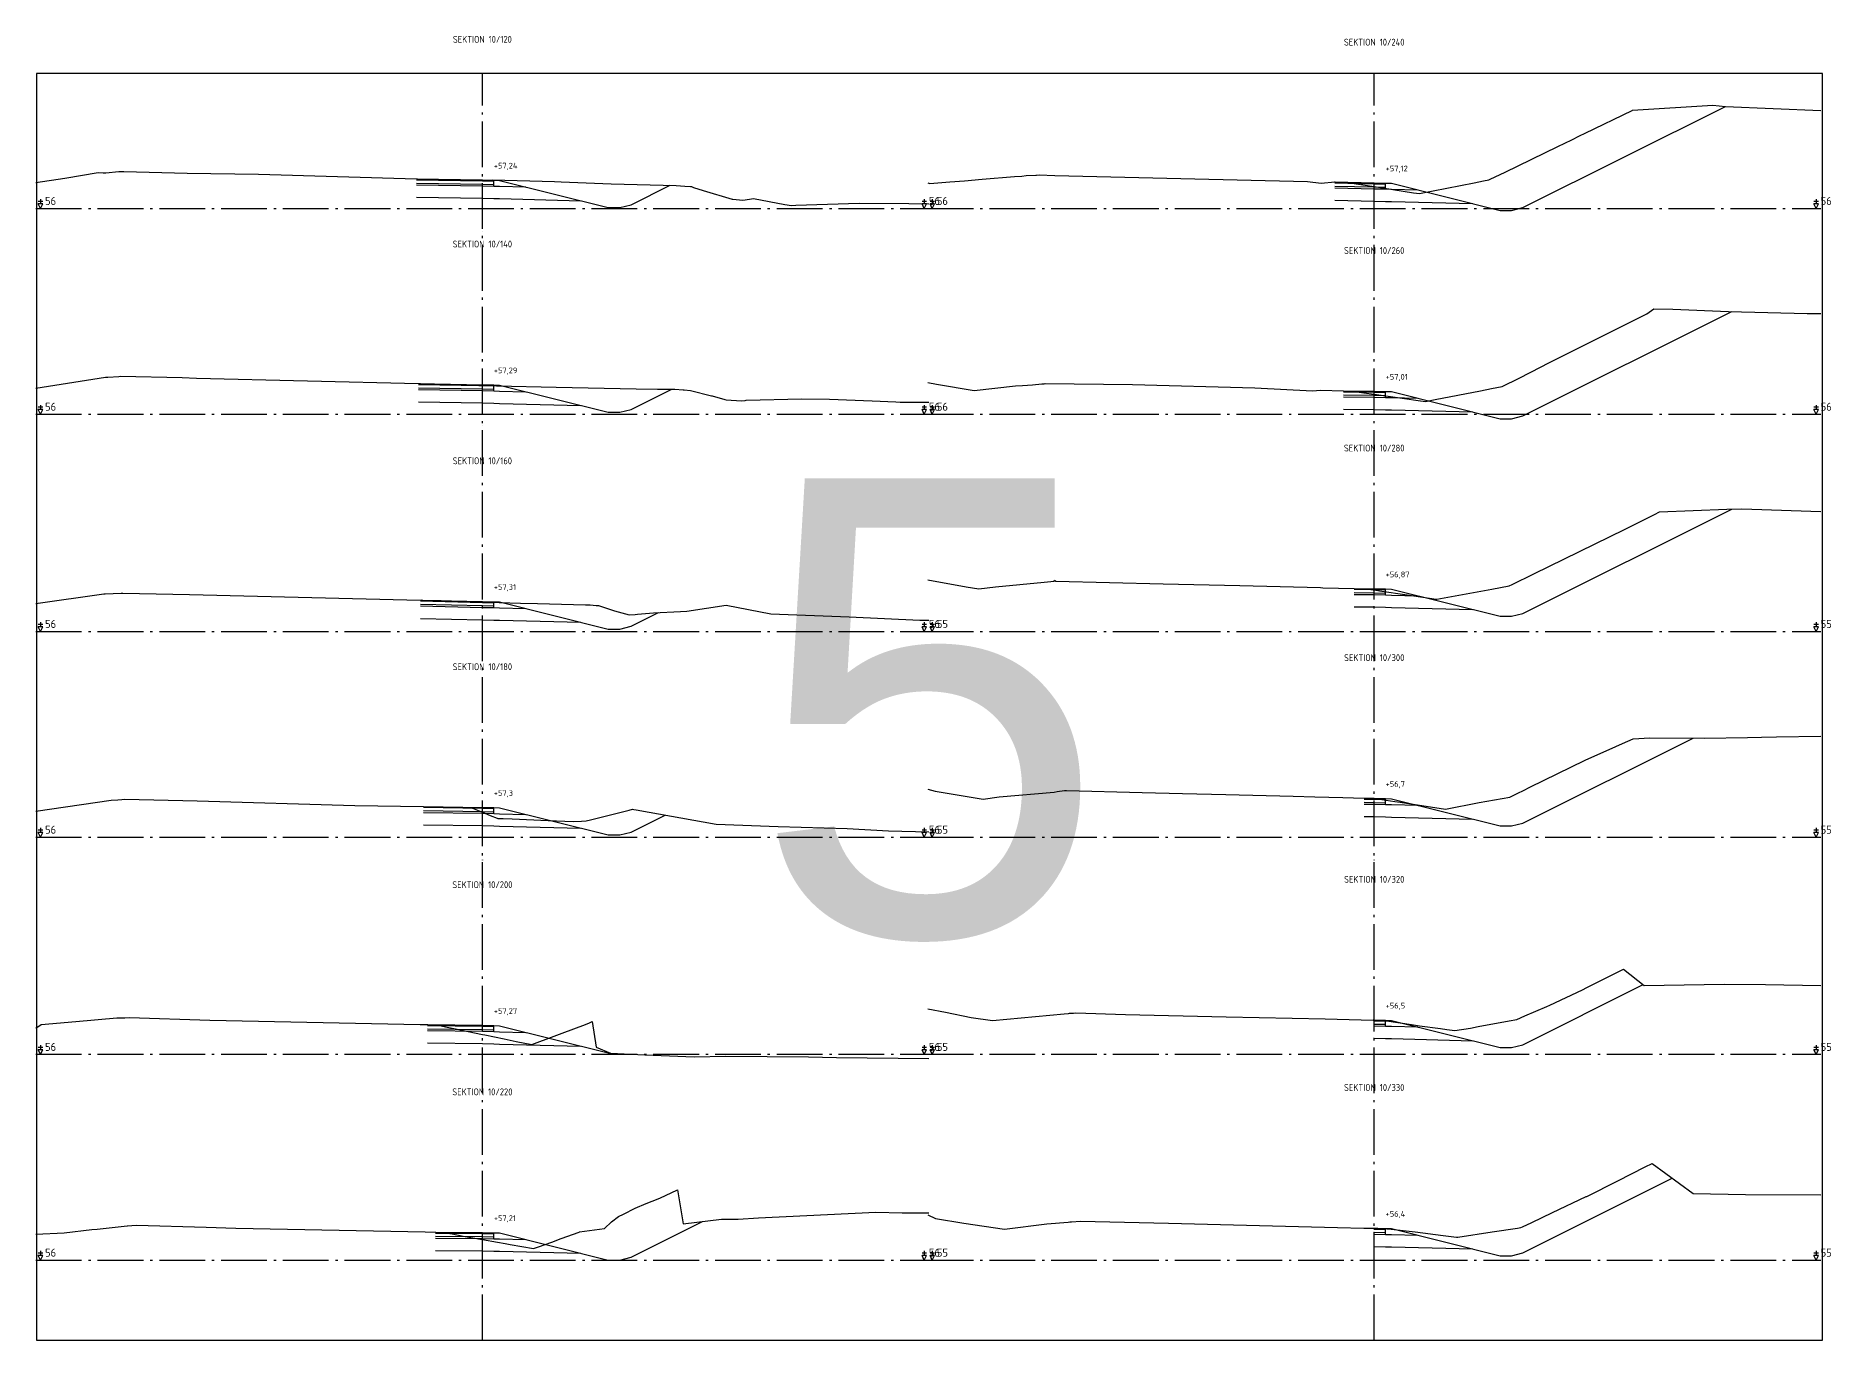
# Model space of a CAD drawing. Header units: metres. Extents: x 164066 to 165347, y 6228109 to 6230364.
# Drawn here: x 164409.6 to 164488.1, y 6229864.2 to 6229921.2 of the extents above; entities that cross this region are included whole.
import ezdxf
from ezdxf.enums import TextEntityAlignment as Align

# ---------------------------------------------------------------- set-up
doc = ezdxf.new("R2010")
doc.units = ezdxf.units.M
doc.header["$LTSCALE"] = 0.1
doc.linetypes.add('CENTRUMLINJE', pattern=[27, 20, -3, 1, -3])
doc.layers.get('DEFPOINTS').update_dxf_attribs({"color": 5})
for name, color, linetype in [('M-000', 7, 'Continuous'), ('M-372A', 3, 'Continuous'), ('M-374C', 6, 'Continuous'), ('M-374D', 4, 'Continuous'), ('M-374E', 4, 'Continuous'), ('M-374F', 4, 'Continuous'), ('M-374G', 4, 'Continuous'), ('M-374O', 4, 'Continuous'), ('M-374P', 4, 'Continuous'), ('M-374Q', 4, 'Continuous'), ('M-378A', 7, 'CENTRUMLINJE'), ('M-378AT', 4, 'Continuous'), ('M-378B', 4, 'CENTRUMLINJE'), ('M-378BT', 4, 'Continuous'), ('T19202X', 4, 'Continuous')]:
    doc.layers.add(name, color=color, linetype=linetype)
doc.styles.add('ARIAL', font='ARIAL.TTF')
doc.styles.add('ISO35', font='ISO3098', dxfattribs={"height": 3.5})
doc.styles.add('P_ISO_25', font='ISO', dxfattribs={"height": 2.5})
doc.styles.add('P_ISO_30', font='ISO', dxfattribs={"height": 3})

msp = doc.modelspace()

# ---------------------------------------------------------------- linework, layer by layer
at = {"layer": 'DEFPOINTS', "flags": 128}
msp.add_lwpolyline([(164409.584, 6229864.154), (164487.684, 6229864.154), (164487.684, 6229919.554), (164409.584, 6229919.554), (164409.584, 6229864.154)], dxfattribs=at)
at = {"layer": 'M-000'}
msp.add_lwpolyline([(164409.584, 6229864.154), (164487.684, 6229864.154), (164487.684, 6229919.554), (164409.584, 6229919.554), (164409.584, 6229864.154)], dxfattribs=at)
at = {"layer": 'M-372A', "linetype": 'Continuous'}
for points in [[(164448.559, 6229914.769), (164448.655, 6229914.738), (164448.83, 6229914.753), (164449.528, 6229914.812), (164450.172, 6229914.866), (164450.939, 6229914.931), (164452.359, 6229915.05), (164452.672, 6229915.065), (164452.865, 6229915.086), (164453.292, 6229915.111), (164453.317, 6229915.112), (164453.427, 6229915.12), (164454.116, 6229915.094), (164459.623, 6229914.961), (164465.164, 6229914.826), (164465.767, 6229914.763), (164466.355, 6229914.81), (164466.377, 6229914.809), (164467.046, 6229914.767), (164467.289, 6229914.732), (164468.084, 6229914.609), (164468.443, 6229914.553), (164469.807, 6229914.341), (164470.07, 6229914.3), (164472.454, 6229914.772), (164472.866, 6229914.854), (164473.091, 6229914.898), (164473.158, 6229914.926), (164473.806, 6229915.241), (164476.117, 6229916.361), (164476.722, 6229916.654), (164477.063, 6229916.82), (164477.316, 6229916.942), (164479.367, 6229917.936), (164479.38, 6229917.943), (164482.887, 6229918.172), (164483.446, 6229918.116), (164487.609, 6229917.941)], [(164409.559, 6229914.781), (164410.817, 6229914.97), (164412.282, 6229915.226), (164412.499, 6229915.209), (164412.613, 6229915.214), (164413.191, 6229915.273), (164413.408, 6229915.268), (164416.171, 6229915.201), (164419.289, 6229915.144), (164426.208, 6229914.941), (164426.247, 6229914.942), (164426.322, 6229914.931), (164427.347, 6229914.897), (164427.7, 6229914.887), (164427.88, 6229914.882), (164429.084, 6229914.892), (164429.532, 6229914.896), (164432.235, 6229914.829), (164432.53, 6229914.821), (164434.721, 6229914.725), (164437.553, 6229914.659), (164437.943, 6229914.627), (164438.184, 6229914.607), (164438.227, 6229914.605), (164438.311, 6229914.572), (164438.744, 6229914.44), (164440.003, 6229914.055), (164440.03, 6229914.053), (164440.468, 6229914.009), (164440.772, 6229914.059), (164440.935, 6229914.086), (164442.309, 6229913.823), (164442.603, 6229913.773), (164442.798, 6229913.794), (164445.566, 6229913.884), (164447.729, 6229913.864), (164448.609, 6229913.853)], [(164448.559, 6229906.04), (164448.947, 6229905.972), (164450.587, 6229905.692), (164452.393, 6229905.899), (164452.709, 6229905.901), (164453.141, 6229905.938), (164453.549, 6229905.977), (164453.644, 6229905.987), (164453.69, 6229905.989), (164457.518, 6229905.945), (164462.86, 6229905.8), (164465.379, 6229905.67), (164465.734, 6229905.696), (164466.734, 6229905.673), (164467.285, 6229905.633), (164467.331, 6229905.63), (164467.632, 6229905.584), (164468.084, 6229905.521), (164469.301, 6229905.352), (164470.103, 6229905.241), (164470.329, 6229905.21), (164470.745, 6229905.291), (164472.729, 6229905.678), (164473.217, 6229905.773), (164473.685, 6229905.857), (164474.422, 6229906.233), (164475.38, 6229906.72), (164475.691, 6229906.879), (164477.909, 6229907.99), (164479.397, 6229908.735), (164480.005, 6229909.04), (164480.311, 6229909.264), (164481.15, 6229909.25), (164483.571, 6229909.145), (164487.018, 6229909.051), (164487.609, 6229909.05)], [(164409.559, 6229905.788), (164412.606, 6229906.267), (164412.62, 6229906.268), (164412.698, 6229906.276), (164413.186, 6229906.305), (164413.265, 6229906.31), (164415.957, 6229906.254), (164416.584, 6229906.226), (164426.296, 6229905.992), (164426.352, 6229905.989), (164426.385, 6229905.988), (164427.576, 6229905.95), (164427.93, 6229905.938), (164428.927, 6229905.914), (164429.084, 6229905.91), (164429.699, 6229905.895), (164432.308, 6229905.829), (164435.809, 6229905.763), (164436.742, 6229905.754), (164437.494, 6229905.747), (164437.86, 6229905.718), (164437.901, 6229905.714), (164438.182, 6229905.687), (164439.105, 6229905.461), (164439.136, 6229905.453), (164439.689, 6229905.297), (164439.752, 6229905.279), (164440.411, 6229905.239), (164440.581, 6229905.258), (164440.625, 6229905.262), (164443.06, 6229905.329), (164444.26, 6229905.312), (164446.125, 6229905.233), (164447.16, 6229905.191), (164447.357, 6229905.184), (164448.609, 6229905.182)], [(164448.559, 6229897.409), (164450.24, 6229897.101), (164450.798, 6229897.014), (164451.525, 6229897.103), (164453.649, 6229897.304), (164454.085, 6229897.346), (164454.096, 6229897.391), (164454.159, 6229897.353), (164458.853, 6229897.238), (164462.206, 6229897.155), (164465.735, 6229897.068), (164465.837, 6229897.063), (164467.208, 6229897.032), (164467.771, 6229897.005), (164467.83, 6229897), (164468.045, 6229896.971), (164468.084, 6229896.965), (164468.316, 6229896.933), (164469.52, 6229896.753), (164470.795, 6229896.563), (164470.819, 6229896.567), (164473.228, 6229896.998), (164473.231, 6229896.998), (164473.993, 6229897.139), (164474.121, 6229897.202), (164475.068, 6229897.667), (164479.057, 6229899.625), (164479.087, 6229899.639), (164480.347, 6229900.271), (164480.561, 6229900.378), (164483.506, 6229900.492), (164484.163, 6229900.52), (164484.598, 6229900.502), (164487.609, 6229900.398)], [(164409.559, 6229896.371), (164412.531, 6229896.792), (164412.585, 6229896.795), (164413.286, 6229896.822), (164413.367, 6229896.827), (164416.272, 6229896.76), (164426.385, 6229896.523), (164426.428, 6229896.529), (164426.458, 6229896.521), (164427.284, 6229896.5), (164427.631, 6229896.489), (164429.084, 6229896.446), (164429.824, 6229896.423), (164430.747, 6229896.39), (164431.498, 6229896.369), (164433.596, 6229896.312), (164433.778, 6229896.318), (164433.798, 6229896.316), (164434.058, 6229896.291), (164434.161, 6229896.281), (164434.169, 6229896.281), (164434.859, 6229896.056), (164435.5, 6229895.872), (164435.765, 6229895.896), (164435.874, 6229895.906), (164436.567, 6229895.969), (164437.752, 6229896.026), (164438.024, 6229896.039), (164439.745, 6229896.304), (164441.691, 6229895.921), (164445.129, 6229895.796), (164448.215, 6229895.646), (164448.609, 6229895.638)], [(164448.559, 6229888.247), (164448.889, 6229888.168), (164449.94, 6229887.982), (164450.984, 6229887.814), (164451.689, 6229887.912), (164454.082, 6229888.123), (164454.226, 6229888.144), (164454.539, 6229888.189), (164454.628, 6229888.198), (164457.94, 6229888.111), (164459.707, 6229888.065), (164461.6, 6229888.016), (164464.545, 6229887.939), (164465.487, 6229887.914), (164466.707, 6229887.884), (164467.648, 6229887.861), (164468.084, 6229887.842), (164468.13, 6229887.84), (164468.209, 6229887.828), (164468.228, 6229887.835), (164468.988, 6229887.718), (164469.218, 6229887.683), (164471.199, 6229887.38), (164471.202, 6229887.38), (164472.677, 6229887.664), (164474.016, 6229887.902), (164474.362, 6229888.072), (164474.611, 6229888.195), (164474.896, 6229888.336), (164477.312, 6229889.526), (164478.645, 6229890.119), (164478.945, 6229890.253), (164479.407, 6229890.454), (164480.132, 6229890.495), (164482.531, 6229890.487), (164484.404, 6229890.505), (164485.02, 6229890.525), (164485.67, 6229890.54), (164487.609, 6229890.571)], [(164409.559, 6229887.286), (164412.849, 6229887.768), (164413.14, 6229887.789), (164413.324, 6229887.803), (164413.444, 6229887.808), (164416.613, 6229887.736), (164423.499, 6229887.534), (164426.515, 6229887.498), (164427.711, 6229887.446), (164427.713, 6229887.446), (164427.77, 6229887.444), (164428.635, 6229887.428), (164428.654, 6229887.42), (164429.084, 6229887.243), (164429.423, 6229887.104), (164429.731, 6229886.977), (164429.762, 6229886.967), (164429.999, 6229886.962), (164430.393, 6229886.954), (164431.965, 6229886.884), (164433.05, 6229886.835), (164433.414, 6229886.854), (164433.625, 6229886.865), (164433.818, 6229886.914), (164435.502, 6229887.339), (164435.645, 6229887.376), (164435.703, 6229887.367), (164435.81, 6229887.35), (164439.304, 6229886.72), (164442.017, 6229886.612), (164445.031, 6229886.525), (164446.843, 6229886.423), (164448.609, 6229886.386)], [(164448.559, 6229878.642), (164449.339, 6229878.501), (164450.462, 6229878.263), (164451.389, 6229878.132), (164454.526, 6229878.428), (164454.714, 6229878.443), (164454.764, 6229878.447), (164454.809, 6229878.45), (164454.933, 6229878.46), (164455.039, 6229878.475), (164457.209, 6229878.395), (164461.61, 6229878.3), (164465.937, 6229878.213), (164468.037, 6229878.153), (164468.05, 6229878.158), (164468.084, 6229878.155), (164468.531, 6229878.119), (164468.617, 6229878.115), (164469.717, 6229877.955), (164470.064, 6229877.904), (164470.981, 6229877.782), (164471.258, 6229877.745), (164471.607, 6229877.699), (164472.296, 6229877.802), (164472.627, 6229877.864), (164473.988, 6229878.118), (164474.325, 6229878.181), (164474.678, 6229878.334), (164475.63, 6229878.746), (164475.771, 6229878.807), (164477.187, 6229879.479), (164477.38, 6229879.571), (164477.405, 6229879.584), (164478.987, 6229880.379), (164479.885, 6229879.671), (164483.391, 6229879.72), (164485.197, 6229879.711), (164487.609, 6229879.657)], [(164409.559, 6229877.801), (164409.796, 6229877.964), (164411.302, 6229878.092), (164413.097, 6229878.244), (164413.178, 6229878.25), (164413.443, 6229878.254), (164413.659, 6229878.262), (164417.171, 6229878.15), (164426.369, 6229877.96), (164426.677, 6229877.953), (164426.702, 6229877.952), (164427.207, 6229877.921), (164427.478, 6229877.859), (164427.913, 6229877.769), (164429.084, 6229877.526), (164429.197, 6229877.503), (164430.032, 6229877.33), (164430.557, 6229877.221), (164431.242, 6229877.079), (164433.323, 6229877.858), (164433.516, 6229877.93), (164433.768, 6229878.034), (164433.887, 6229878.089), (164434.062, 6229876.965), (164434.68, 6229876.71), (164436.194, 6229876.628), (164438.348, 6229876.546), (164439.735, 6229876.571), (164443.341, 6229876.543), (164444.577, 6229876.514), (164448.609, 6229876.476)], [(164448.559, 6229869.634), (164448.904, 6229869.476), (164450.137, 6229869.265), (164451.911, 6229869.001), (164453.775, 6229869.247), (164454.706, 6229869.317), (164454.771, 6229869.324), (164454.842, 6229869.331), (164455.234, 6229869.361), (164459.092, 6229869.264), (164466.473, 6229869.075), (164467.63, 6229869.048), (164468.084, 6229869.045), (164468.244, 6229869.044), (164468.445, 6229869.035), (164468.833, 6229869.003), (164469.871, 6229868.897), (164471.094, 6229868.734), (164471.69, 6229868.655), (164471.738, 6229868.662), (164473.237, 6229868.886), (164474.348, 6229869.052), (164474.43, 6229869.065), (164474.5, 6229869.077), (164474.566, 6229869.11), (164474.972, 6229869.299), (164475.878, 6229869.729), (164477.35, 6229870.429), (164477.376, 6229870.442), (164478.734, 6229871.124), (164479.939, 6229871.73), (164480.236, 6229871.88), (164482.03, 6229870.573), (164484.325, 6229870.519), (164487.609, 6229870.504)], [(164409.559, 6229868.793), (164410.8, 6229868.853), (164412, 6229868.985), (164412.24, 6229869.012), (164413.551, 6229869.157), (164413.569, 6229869.157), (164413.758, 6229869.174), (164413.958, 6229869.182), (164417.007, 6229869.094), (164418.303, 6229869.057), (164426.582, 6229868.889), (164427.033, 6229868.878), (164427.049, 6229868.877), (164427.523, 6229868.846), (164427.656, 6229868.82), (164427.757, 6229868.801), (164428.242, 6229868.706), (164429.084, 6229868.555), (164429.738, 6229868.438), (164430.079, 6229868.377), (164430.302, 6229868.337), (164431.324, 6229868.155), (164431.533, 6229868.231), (164432.124, 6229868.445), (164432.533, 6229868.593), (164433.31, 6229868.875), (164433.337, 6229868.885), (164434.426, 6229869.037), (164434.726, 6229869.324), (164435.039, 6229869.564), (164435.258, 6229869.668), (164435.763, 6229869.922), (164436.241, 6229870.13), (164436.503, 6229870.233), (164436.839, 6229870.365), (164437.622, 6229870.731), (164437.861, 6229869.238), (164439.546, 6229869.439), (164440.275, 6229869.45), (164441.154, 6229869.499), (164446.289, 6229869.75), (164447.437, 6229869.726), (164448.609, 6229869.722)]]:
    msp.add_lwpolyline(points, dxfattribs=at)
at = {"layer": 'M-374C', "linetype": 'Continuous'}
for points in [[(164466.351, 6229914.81), (164466.352, 6229914.81), (164466.353, 6229914.81), (164466.354, 6229914.81), (164466.355, 6229914.81), (164468.084, 6229914.774), (164468.584, 6229914.762), (164468.834, 6229914.756), (164473.59, 6229913.567), (164474.09, 6229913.567), (164474.59, 6229913.692), (164483.44, 6229918.117)], [(164426.204, 6229914.941), (164426.205, 6229914.941), (164426.206, 6229914.941), (164426.207, 6229914.941), (164426.208, 6229914.941), (164429.084, 6229914.897), (164429.584, 6229914.885), (164429.834, 6229914.879), (164434.59, 6229913.69), (164435.09, 6229913.69), (164435.59, 6229913.815), (164437.291, 6229914.665)], [(164466.73, 6229905.673), (164466.731, 6229905.673), (164466.732, 6229905.673), (164466.733, 6229905.673), (164466.734, 6229905.673), (164468.084, 6229905.661), (164468.584, 6229905.648), (164468.834, 6229905.642), (164473.59, 6229904.453), (164474.09, 6229904.453), (164474.59, 6229904.578), (164483.717, 6229909.141)], [(164426.293, 6229905.992), (164426.294, 6229905.992), (164426.295, 6229905.992), (164426.296, 6229905.992), (164426.297, 6229905.992), (164429.084, 6229905.943), (164429.584, 6229905.931), (164429.834, 6229905.925), (164434.59, 6229904.736), (164435.09, 6229904.736), (164435.59, 6229904.861), (164437.365, 6229905.749)], [(164467.204, 6229897.032), (164467.205, 6229897.032), (164467.206, 6229897.032), (164467.207, 6229897.032), (164467.208, 6229897.032), (164468.084, 6229897.02), (164468.584, 6229897.008), (164468.834, 6229897.001), (164473.59, 6229895.812), (164474.09, 6229895.812), (164474.59, 6229895.937), (164483.717, 6229900.501)], [(164426.381, 6229896.523), (164426.382, 6229896.523), (164426.383, 6229896.523), (164426.384, 6229896.523), (164426.385, 6229896.523), (164429.084, 6229896.463), (164429.584, 6229896.45), (164429.834, 6229896.444), (164434.59, 6229895.255), (164435.09, 6229895.255), (164435.59, 6229895.38), (164436.789, 6229895.98)], [(164467.644, 6229887.861), (164467.645, 6229887.861), (164467.646, 6229887.861), (164467.647, 6229887.861), (164467.648, 6229887.861), (164468.084, 6229887.853), (164468.584, 6229887.84), (164468.834, 6229887.834), (164473.59, 6229886.645), (164474.09, 6229886.645), (164474.59, 6229886.77), (164482.027, 6229890.489)], [(164426.511, 6229887.498), (164426.512, 6229887.498), (164426.513, 6229887.498), (164426.514, 6229887.498), (164426.515, 6229887.498), (164429.084, 6229887.456), (164429.584, 6229887.443), (164429.834, 6229887.437), (164434.59, 6229886.248), (164435.09, 6229886.248), (164435.59, 6229886.373), (164437.084, 6229887.121)], [(164468.046, 6229878.158), (164468.047, 6229878.158), (164468.048, 6229878.158), (164468.049, 6229878.158), (164468.05, 6229878.158), (164468.084, 6229878.159), (164468.584, 6229878.147), (164468.834, 6229878.14), (164473.59, 6229876.951), (164474.09, 6229876.951), (164474.59, 6229877.076), (164479.844, 6229879.704)], [(164426.673, 6229877.953), (164426.674, 6229877.953), (164426.675, 6229877.953), (164426.676, 6229877.953), (164426.677, 6229877.953), (164429.084, 6229877.922), (164429.584, 6229877.91), (164429.834, 6229877.903), (164434.59, 6229876.714), (164434.67, 6229876.714)], [(164468.062, 6229869.045), (164468.063, 6229869.044), (164468.064, 6229869.045), (164468.065, 6229869.045), (164468.066, 6229869.045), (164468.084, 6229869.052), (164468.584, 6229869.04), (164468.834, 6229869.033), (164473.59, 6229867.845), (164474.09, 6229867.845), (164474.59, 6229867.97), (164481.121, 6229871.235)], [(164427.029, 6229868.878), (164427.03, 6229868.878), (164427.031, 6229868.878), (164427.032, 6229868.878), (164427.033, 6229868.878), (164429.084, 6229868.862), (164429.584, 6229868.849), (164429.834, 6229868.843), (164434.59, 6229867.654), (164435.09, 6229867.654), (164435.59, 6229867.779), (164438.711, 6229869.34)]]:
    msp.add_lwpolyline(points, dxfattribs=at)
at = {"layer": 'M-374D', "linetype": 'Continuous'}
for points in [[(164426.208, 6229914.141), (164429.084, 6229914.097), (164429.084, 6229914.097), (164429.584, 6229914.085), (164429.834, 6229914.079), (164433.39, 6229913.99)], [(164466.355, 6229914.01), (164468.084, 6229913.974), (164468.084, 6229913.974), (164468.584, 6229913.962), (164468.834, 6229913.956), (164472.39, 6229913.867)], [(164426.297, 6229905.192), (164429.084, 6229905.143), (164429.084, 6229905.143), (164429.584, 6229905.131), (164429.834, 6229905.125), (164433.39, 6229905.036)], [(164466.734, 6229904.873), (164468.084, 6229904.86), (164468.084, 6229904.861), (164468.584, 6229904.848), (164468.834, 6229904.842), (164472.39, 6229904.753)], [(164426.385, 6229895.723), (164429.084, 6229895.663), (164429.084, 6229895.663), (164429.584, 6229895.65), (164429.834, 6229895.644), (164433.39, 6229895.555)], [(164467.208, 6229896.232), (164468.084, 6229896.22), (164468.084, 6229896.22), (164468.584, 6229896.208), (164468.834, 6229896.201), (164472.39, 6229896.112)], [(164467.648, 6229887.061), (164468.084, 6229887.053), (164468.084, 6229887.053), (164468.584, 6229887.04), (164468.834, 6229887.034), (164472.39, 6229886.945)], [(164426.515, 6229886.698), (164429.084, 6229886.656), (164429.084, 6229886.656), (164429.584, 6229886.643), (164429.834, 6229886.637), (164433.39, 6229886.548)], [(164426.677, 6229877.153), (164429.084, 6229877.122), (164429.084, 6229877.122), (164429.584, 6229877.11), (164429.834, 6229877.103), (164433.39, 6229877.014)], [(164468.05, 6229877.358), (164468.084, 6229877.359), (164468.084, 6229877.359), (164468.584, 6229877.347), (164468.834, 6229877.34), (164472.39, 6229877.251)], [(164468.066, 6229868.245), (164468.084, 6229868.252), (164468.084, 6229868.252), (164468.584, 6229868.24), (164468.834, 6229868.233), (164472.39, 6229868.145)], [(164427.033, 6229868.078), (164429.084, 6229868.061), (164429.084, 6229868.062), (164429.584, 6229868.049), (164429.834, 6229868.043), (164433.39, 6229867.954)]]:
    msp.add_lwpolyline(points, dxfattribs=at)
at = {"layer": 'M-374E', "linetype": 'Continuous'}
for points in [[(164426.208, 6229914.681), (164429.084, 6229914.637), (164429.084, 6229914.637), (164429.584, 6229914.625), (164429.834, 6229914.619), (164430.99, 6229914.59)], [(164466.355, 6229914.55), (164468.084, 6229914.514), (164468.084, 6229914.514), (164468.584, 6229914.502), (164468.834, 6229914.496), (164469.99, 6229914.467)], [(164426.297, 6229905.732), (164429.084, 6229905.683), (164429.084, 6229905.683), (164429.584, 6229905.671), (164429.834, 6229905.665), (164430.99, 6229905.636)], [(164466.734, 6229905.413), (164468.084, 6229905.4), (164468.084, 6229905.401), (164468.584, 6229905.388), (164468.834, 6229905.382), (164469.99, 6229905.353)], [(164467.208, 6229896.772), (164468.084, 6229896.76), (164468.084, 6229896.76), (164468.584, 6229896.748), (164468.834, 6229896.741), (164469.99, 6229896.712)], [(164426.385, 6229896.263), (164429.084, 6229896.203), (164429.084, 6229896.203), (164429.584, 6229896.19), (164429.834, 6229896.184), (164430.99, 6229896.155)], [(164426.515, 6229887.238), (164429.084, 6229887.196), (164429.084, 6229887.196), (164429.584, 6229887.183), (164429.834, 6229887.177), (164430.99, 6229887.148)], [(164467.648, 6229887.601), (164468.084, 6229887.593), (164468.084, 6229887.593), (164468.584, 6229887.58), (164468.834, 6229887.574), (164469.99, 6229887.545)], [(164426.677, 6229877.693), (164429.084, 6229877.662), (164429.084, 6229877.662), (164429.584, 6229877.65), (164429.834, 6229877.643), (164430.99, 6229877.614)], [(164468.05, 6229877.898), (164468.084, 6229877.899), (164468.084, 6229877.899), (164468.584, 6229877.887), (164468.834, 6229877.88), (164469.99, 6229877.851)], [(164427.033, 6229868.618), (164429.084, 6229868.601), (164429.084, 6229868.602), (164429.584, 6229868.589), (164429.834, 6229868.583), (164430.99, 6229868.554)], [(164468.066, 6229868.785), (164468.084, 6229868.792), (164468.084, 6229868.792), (164468.584, 6229868.78), (164468.834, 6229868.773), (164469.99, 6229868.745)]]:
    msp.add_lwpolyline(points, dxfattribs=at)
at = {"layer": 'M-374F', "linetype": 'Continuous'}
for points in [[(164426.208, 6229914.681), (164429.084, 6229914.637), (164429.584, 6229914.625), (164429.584, 6229914.885), (164429.834, 6229914.879), (164429.834, 6229914.879)], [(164466.355, 6229914.55), (164468.084, 6229914.514), (164468.584, 6229914.502), (164468.584, 6229914.762), (164468.834, 6229914.756), (164468.834, 6229914.756)], [(164426.297, 6229905.732), (164429.084, 6229905.683), (164429.584, 6229905.671), (164429.584, 6229905.931), (164429.834, 6229905.925), (164429.834, 6229905.925)], [(164466.734, 6229905.413), (164468.084, 6229905.401), (164468.584, 6229905.388), (164468.584, 6229905.648), (164468.834, 6229905.642), (164468.834, 6229905.642)], [(164426.385, 6229896.263), (164429.084, 6229896.203), (164429.584, 6229896.19), (164429.584, 6229896.45), (164429.834, 6229896.444), (164429.834, 6229896.444)], [(164467.208, 6229896.772), (164468.084, 6229896.76), (164468.584, 6229896.748), (164468.584, 6229897.008), (164468.834, 6229897.001), (164468.834, 6229897.001)], [(164467.648, 6229887.601), (164468.084, 6229887.593), (164468.584, 6229887.58), (164468.584, 6229887.84), (164468.834, 6229887.834), (164468.834, 6229887.834)], [(164426.515, 6229887.238), (164429.084, 6229887.196), (164429.584, 6229887.183), (164429.584, 6229887.443), (164429.834, 6229887.437), (164429.834, 6229887.437)], [(164426.677, 6229877.693), (164429.084, 6229877.662), (164429.584, 6229877.65), (164429.584, 6229877.91), (164429.834, 6229877.903), (164429.834, 6229877.903)], [(164468.05, 6229877.898), (164468.084, 6229877.899), (164468.584, 6229877.887), (164468.584, 6229878.147), (164468.834, 6229878.14), (164468.834, 6229878.14)], [(164468.066, 6229868.785), (164468.084, 6229868.792), (164468.584, 6229868.78), (164468.584, 6229869.04), (164468.834, 6229869.033), (164468.834, 6229869.033)], [(164427.033, 6229868.618), (164429.084, 6229868.602), (164429.584, 6229868.589), (164429.584, 6229868.849), (164429.834, 6229868.843), (164429.834, 6229868.843)]]:
    msp.add_lwpolyline(points, dxfattribs=at)
at = {"layer": 'M-374G', "linetype": 'Continuous'}
for points in [[(164426.208, 6229914.761), (164429.084, 6229914.717), (164429.584, 6229914.705), (164429.584, 6229914.885), (164429.834, 6229914.879), (164429.834, 6229914.879)], [(164466.355, 6229914.63), (164468.084, 6229914.594), (164468.584, 6229914.582), (164468.584, 6229914.762), (164468.834, 6229914.756), (164468.834, 6229914.756)], [(164426.297, 6229905.812), (164429.084, 6229905.763), (164429.584, 6229905.751), (164429.584, 6229905.931), (164429.834, 6229905.925), (164429.834, 6229905.925)], [(164466.734, 6229905.493), (164468.084, 6229905.481), (164468.584, 6229905.468), (164468.584, 6229905.648), (164468.834, 6229905.642), (164468.834, 6229905.642)], [(164426.385, 6229896.343), (164429.084, 6229896.283), (164429.584, 6229896.27), (164429.584, 6229896.45), (164429.834, 6229896.444), (164429.834, 6229896.444)], [(164467.208, 6229896.852), (164468.084, 6229896.84), (164468.584, 6229896.828), (164468.584, 6229897.008), (164468.834, 6229897.001), (164468.834, 6229897.001)], [(164467.648, 6229887.681), (164468.084, 6229887.673), (164468.584, 6229887.66), (164468.584, 6229887.84), (164468.834, 6229887.834), (164468.834, 6229887.834)], [(164426.515, 6229887.318), (164429.084, 6229887.276), (164429.584, 6229887.263), (164429.584, 6229887.443), (164429.834, 6229887.437), (164429.834, 6229887.437)], [(164426.677, 6229877.773), (164429.084, 6229877.742), (164429.584, 6229877.73), (164429.584, 6229877.91), (164429.834, 6229877.903), (164429.834, 6229877.903)], [(164468.05, 6229877.978), (164468.084, 6229877.979), (164468.584, 6229877.967), (164468.584, 6229878.147), (164468.834, 6229878.14), (164468.834, 6229878.14)], [(164468.066, 6229868.865), (164468.084, 6229868.872), (164468.584, 6229868.86), (164468.584, 6229869.04), (164468.834, 6229869.033), (164468.834, 6229869.033)], [(164427.033, 6229868.698), (164429.084, 6229868.682), (164429.584, 6229868.669), (164429.584, 6229868.849), (164429.834, 6229868.843), (164429.834, 6229868.843)]]:
    msp.add_lwpolyline(points, dxfattribs=at)
at = {"layer": 'M-374O', "linetype": 'Continuous'}
for points in [[(164426.208, 6229914.901), (164429.084, 6229914.857), (164429.584, 6229914.845), (164429.584, 6229914.885), (164429.834, 6229914.879), (164429.834, 6229914.879)], [(164466.355, 6229914.77), (164468.084, 6229914.734), (164468.584, 6229914.722), (164468.584, 6229914.762), (164468.834, 6229914.756), (164468.834, 6229914.756)], [(164426.297, 6229905.952), (164429.084, 6229905.903), (164429.584, 6229905.891), (164429.584, 6229905.931), (164429.834, 6229905.925), (164429.834, 6229905.925)], [(164466.734, 6229905.633), (164468.084, 6229905.621), (164468.584, 6229905.608), (164468.584, 6229905.648), (164468.834, 6229905.642), (164468.834, 6229905.642)], [(164426.385, 6229896.483), (164429.084, 6229896.423), (164429.584, 6229896.41), (164429.584, 6229896.45), (164429.834, 6229896.444), (164429.834, 6229896.444)], [(164467.208, 6229896.992), (164468.084, 6229896.98), (164468.584, 6229896.968), (164468.584, 6229897.008), (164468.834, 6229897.001), (164468.834, 6229897.001)], [(164467.648, 6229887.821), (164468.084, 6229887.813), (164468.584, 6229887.8), (164468.584, 6229887.84), (164468.834, 6229887.834), (164468.834, 6229887.834)], [(164426.515, 6229887.458), (164429.084, 6229887.416), (164429.584, 6229887.403), (164429.584, 6229887.443), (164429.834, 6229887.437), (164429.834, 6229887.437)], [(164426.677, 6229877.913), (164429.084, 6229877.882), (164429.584, 6229877.87), (164429.584, 6229877.91), (164429.834, 6229877.903), (164429.834, 6229877.903)], [(164468.05, 6229878.118), (164468.084, 6229878.119), (164468.584, 6229878.107), (164468.584, 6229878.147), (164468.834, 6229878.14), (164468.834, 6229878.14)], [(164468.066, 6229869.005), (164468.084, 6229869.012), (164468.584, 6229869), (164468.584, 6229869.04), (164468.834, 6229869.033), (164468.834, 6229869.033)], [(164427.033, 6229868.838), (164429.084, 6229868.822), (164429.584, 6229868.809), (164429.584, 6229868.849), (164429.834, 6229868.843), (164429.834, 6229868.843)]]:
    msp.add_lwpolyline(points, dxfattribs=at)
at = {"layer": 'M-374P', "linetype": 'Continuous'}
for points in [[(164426.208, 6229914.761), (164429.084, 6229914.717), (164429.584, 6229914.705), (164429.584, 6229914.885), (164429.834, 6229914.879), (164429.834, 6229914.879)], [(164466.355, 6229914.63), (164468.084, 6229914.594), (164468.584, 6229914.582), (164468.584, 6229914.762), (164468.834, 6229914.756), (164468.834, 6229914.756)], [(164426.297, 6229905.812), (164429.084, 6229905.763), (164429.584, 6229905.751), (164429.584, 6229905.931), (164429.834, 6229905.925), (164429.834, 6229905.925)], [(164466.734, 6229905.493), (164468.084, 6229905.481), (164468.584, 6229905.468), (164468.584, 6229905.648), (164468.834, 6229905.642), (164468.834, 6229905.642)], [(164426.385, 6229896.343), (164429.084, 6229896.283), (164429.584, 6229896.27), (164429.584, 6229896.45), (164429.834, 6229896.444), (164429.834, 6229896.444)], [(164467.208, 6229896.852), (164468.084, 6229896.84), (164468.584, 6229896.828), (164468.584, 6229897.008), (164468.834, 6229897.001), (164468.834, 6229897.001)], [(164467.648, 6229887.681), (164468.084, 6229887.673), (164468.584, 6229887.66), (164468.584, 6229887.84), (164468.834, 6229887.834), (164468.834, 6229887.834)], [(164426.515, 6229887.318), (164429.084, 6229887.276), (164429.584, 6229887.263), (164429.584, 6229887.443), (164429.834, 6229887.437), (164429.834, 6229887.437)], [(164426.677, 6229877.773), (164429.084, 6229877.742), (164429.584, 6229877.73), (164429.584, 6229877.91), (164429.834, 6229877.903), (164429.834, 6229877.903)], [(164468.05, 6229877.978), (164468.084, 6229877.979), (164468.584, 6229877.967), (164468.584, 6229878.147), (164468.834, 6229878.14), (164468.834, 6229878.14)], [(164468.066, 6229868.865), (164468.084, 6229868.872), (164468.584, 6229868.86), (164468.584, 6229869.04), (164468.834, 6229869.033), (164468.834, 6229869.033)], [(164427.033, 6229868.698), (164429.084, 6229868.682), (164429.584, 6229868.669), (164429.584, 6229868.849), (164429.834, 6229868.843), (164429.834, 6229868.843)]]:
    msp.add_lwpolyline(points, dxfattribs=at)
at = {"layer": 'M-374Q', "linetype": 'Continuous'}
for points in [[(164426.208, 6229914.141), (164429.084, 6229914.097), (164429.084, 6229914.097), (164429.584, 6229914.085), (164429.834, 6229914.079), (164433.39, 6229913.99)], [(164466.355, 6229914.01), (164468.084, 6229913.974), (164468.084, 6229913.974), (164468.584, 6229913.962), (164468.834, 6229913.956), (164472.39, 6229913.867)], [(164426.297, 6229905.192), (164429.084, 6229905.143), (164429.084, 6229905.143), (164429.584, 6229905.131), (164429.834, 6229905.125), (164433.39, 6229905.036)], [(164466.734, 6229904.873), (164468.084, 6229904.86), (164468.084, 6229904.861), (164468.584, 6229904.848), (164468.834, 6229904.842), (164472.39, 6229904.753)], [(164426.385, 6229895.723), (164429.084, 6229895.663), (164429.084, 6229895.663), (164429.584, 6229895.65), (164429.834, 6229895.644), (164433.39, 6229895.555)], [(164467.208, 6229896.232), (164468.084, 6229896.22), (164468.084, 6229896.22), (164468.584, 6229896.208), (164468.834, 6229896.201), (164472.39, 6229896.112)], [(164467.648, 6229887.061), (164468.084, 6229887.053), (164468.084, 6229887.053), (164468.584, 6229887.04), (164468.834, 6229887.034), (164472.39, 6229886.945)], [(164426.515, 6229886.698), (164429.084, 6229886.656), (164429.084, 6229886.656), (164429.584, 6229886.643), (164429.834, 6229886.637), (164433.39, 6229886.548)], [(164426.677, 6229877.153), (164429.084, 6229877.122), (164429.084, 6229877.122), (164429.584, 6229877.11), (164429.834, 6229877.103), (164433.39, 6229877.014)], [(164468.05, 6229877.358), (164468.084, 6229877.359), (164468.084, 6229877.359), (164468.584, 6229877.347), (164468.834, 6229877.34), (164472.39, 6229877.251)], [(164468.066, 6229868.245), (164468.084, 6229868.252), (164468.084, 6229868.252), (164468.584, 6229868.24), (164468.834, 6229868.233), (164472.39, 6229868.145)], [(164427.033, 6229868.078), (164429.084, 6229868.061), (164429.084, 6229868.062), (164429.584, 6229868.049), (164429.834, 6229868.043), (164433.39, 6229867.954)]]:
    msp.add_lwpolyline(points, dxfattribs=at)
at = {"layer": 'M-378A'}
for p, q in [((164409.559, 6229913.654), (164448.609, 6229913.654)), ((164448.559, 6229913.654), (164487.609, 6229913.654)), ((164409.559, 6229904.654), (164448.609, 6229904.654)), ((164448.559, 6229904.654), (164487.609, 6229904.654)), ((164409.559, 6229895.154), (164448.609, 6229895.154)), ((164448.559, 6229895.154), (164487.609, 6229895.154)), ((164409.559, 6229886.154), (164448.609, 6229886.154)), ((164448.559, 6229886.154), (164487.609, 6229886.154)), ((164409.559, 6229876.654), (164448.609, 6229876.654)), ((164448.559, 6229876.654), (164487.609, 6229876.654)), ((164409.559, 6229867.654), (164448.609, 6229867.654)), ((164448.559, 6229867.654), (164487.609, 6229867.654))]:
    msp.add_line(p, q, dxfattribs=at)
at = {"layer": 'M-378AT'}
for p, q in [((164409.859, 6229913.954), (164409.659, 6229913.954)), ((164409.759, 6229913.654), (164409.659, 6229913.854)), ((164409.859, 6229913.854), (164409.659, 6229913.854)), ((164409.759, 6229914.054), (164409.759, 6229913.854)), ((164409.759, 6229913.654), (164409.859, 6229913.854)), ((164448.509, 6229913.954), (164448.309, 6229913.954)), ((164448.409, 6229913.654), (164448.309, 6229913.854)), ((164448.509, 6229913.854), (164448.309, 6229913.854)), ((164448.409, 6229914.054), (164448.409, 6229913.854)), ((164448.409, 6229913.654), (164448.509, 6229913.854)), ((164448.859, 6229913.954), (164448.659, 6229913.954)), ((164448.759, 6229913.654), (164448.659, 6229913.854)), ((164448.859, 6229913.854), (164448.659, 6229913.854)), ((164448.759, 6229914.054), (164448.759, 6229913.854)), ((164448.759, 6229913.654), (164448.859, 6229913.854)), ((164487.509, 6229913.954), (164487.309, 6229913.954)), ((164487.409, 6229913.654), (164487.309, 6229913.854)), ((164487.509, 6229913.854), (164487.309, 6229913.854)), ((164487.409, 6229914.054), (164487.409, 6229913.854)), ((164487.409, 6229913.654), (164487.509, 6229913.854)), ((164409.759, 6229905.054), (164409.759, 6229904.854)), ((164448.409, 6229905.054), (164448.409, 6229904.854)), ((164448.759, 6229905.054), (164448.759, 6229904.854)), ((164487.409, 6229905.054), (164487.409, 6229904.854)), ((164409.859, 6229904.954), (164409.659, 6229904.954)), ((164409.759, 6229904.654), (164409.659, 6229904.854)), ((164409.859, 6229904.854), (164409.659, 6229904.854)), ((164409.759, 6229904.654), (164409.859, 6229904.854)), ((164448.509, 6229904.954), (164448.309, 6229904.954)), ((164448.409, 6229904.654), (164448.309, 6229904.854)), ((164448.509, 6229904.854), (164448.309, 6229904.854)), ((164448.409, 6229904.654), (164448.509, 6229904.854)), ((164448.859, 6229904.954), (164448.659, 6229904.954)), ((164448.759, 6229904.654), (164448.659, 6229904.854)), ((164448.859, 6229904.854), (164448.659, 6229904.854)), ((164448.759, 6229904.654), (164448.859, 6229904.854)), ((164487.509, 6229904.954), (164487.309, 6229904.954)), ((164487.409, 6229904.654), (164487.309, 6229904.854)), ((164487.509, 6229904.854), (164487.309, 6229904.854)), ((164487.409, 6229904.654), (164487.509, 6229904.854)), ((164409.859, 6229895.454), (164409.659, 6229895.454)), ((164409.759, 6229895.154), (164409.659, 6229895.354)), ((164409.859, 6229895.354), (164409.659, 6229895.354)), ((164409.759, 6229895.554), (164409.759, 6229895.354)), ((164409.759, 6229895.154), (164409.859, 6229895.354)), ((164448.509, 6229895.454), (164448.309, 6229895.454)), ((164448.409, 6229895.154), (164448.309, 6229895.354)), ((164448.509, 6229895.354), (164448.309, 6229895.354)), ((164448.409, 6229895.554), (164448.409, 6229895.354)), ((164448.409, 6229895.154), (164448.509, 6229895.354)), ((164448.859, 6229895.454), (164448.659, 6229895.454)), ((164448.759, 6229895.154), (164448.659, 6229895.354)), ((164448.859, 6229895.354), (164448.659, 6229895.354)), ((164448.759, 6229895.554), (164448.759, 6229895.354)), ((164448.759, 6229895.154), (164448.859, 6229895.354)), ((164487.509, 6229895.454), (164487.309, 6229895.454)), ((164487.409, 6229895.154), (164487.309, 6229895.354)), ((164487.509, 6229895.354), (164487.309, 6229895.354)), ((164487.409, 6229895.554), (164487.409, 6229895.354)), ((164487.409, 6229895.154), (164487.509, 6229895.354)), ((164409.859, 6229886.454), (164409.659, 6229886.454)), ((164409.759, 6229886.154), (164409.659, 6229886.354)), ((164409.859, 6229886.354), (164409.659, 6229886.354)), ((164409.759, 6229886.554), (164409.759, 6229886.354)), ((164409.759, 6229886.154), (164409.859, 6229886.354)), ((164448.509, 6229886.454), (164448.309, 6229886.454)), ((164448.409, 6229886.154), (164448.309, 6229886.354)), ((164448.509, 6229886.354), (164448.309, 6229886.354)), ((164448.409, 6229886.554), (164448.409, 6229886.354)), ((164448.409, 6229886.154), (164448.509, 6229886.354)), ((164448.859, 6229886.454), (164448.659, 6229886.454)), ((164448.759, 6229886.154), (164448.659, 6229886.354)), ((164448.859, 6229886.354), (164448.659, 6229886.354)), ((164448.759, 6229886.554), (164448.759, 6229886.354)), ((164448.759, 6229886.154), (164448.859, 6229886.354)), ((164487.509, 6229886.454), (164487.309, 6229886.454)), ((164487.409, 6229886.154), (164487.309, 6229886.354)), ((164487.509, 6229886.354), (164487.309, 6229886.354)), ((164487.409, 6229886.554), (164487.409, 6229886.354)), ((164487.409, 6229886.154), (164487.509, 6229886.354)), ((164409.859, 6229876.954), (164409.659, 6229876.954)), ((164409.759, 6229876.654), (164409.659, 6229876.854)), ((164409.859, 6229876.854), (164409.659, 6229876.854)), ((164409.759, 6229877.054), (164409.759, 6229876.854)), ((164409.759, 6229876.654), (164409.859, 6229876.854)), ((164448.509, 6229876.954), (164448.309, 6229876.954)), ((164448.409, 6229876.654), (164448.309, 6229876.854)), ((164448.509, 6229876.854), (164448.309, 6229876.854)), ((164448.409, 6229877.054), (164448.409, 6229876.854)), ((164448.409, 6229876.654), (164448.509, 6229876.854)), ((164448.859, 6229876.954), (164448.659, 6229876.954)), ((164448.759, 6229876.654), (164448.659, 6229876.854)), ((164448.859, 6229876.854), (164448.659, 6229876.854)), ((164448.759, 6229877.054), (164448.759, 6229876.854)), ((164448.759, 6229876.654), (164448.859, 6229876.854)), ((164487.509, 6229876.954), (164487.309, 6229876.954)), ((164487.409, 6229876.654), (164487.309, 6229876.854)), ((164487.509, 6229876.854), (164487.309, 6229876.854)), ((164487.409, 6229877.054), (164487.409, 6229876.854)), ((164487.409, 6229876.654), (164487.509, 6229876.854)), ((164409.859, 6229867.954), (164409.659, 6229867.954)), ((164409.759, 6229867.654), (164409.659, 6229867.854)), ((164409.859, 6229867.854), (164409.659, 6229867.854)), ((164409.759, 6229868.054), (164409.759, 6229867.854)), ((164409.759, 6229867.654), (164409.859, 6229867.854)), ((164448.509, 6229867.954), (164448.309, 6229867.954)), ((164448.409, 6229867.654), (164448.309, 6229867.854)), ((164448.509, 6229867.854), (164448.309, 6229867.854)), ((164448.409, 6229868.054), (164448.409, 6229867.854)), ((164448.409, 6229867.654), (164448.509, 6229867.854)), ((164448.859, 6229867.954), (164448.659, 6229867.954)), ((164448.759, 6229867.654), (164448.659, 6229867.854)), ((164448.859, 6229867.854), (164448.659, 6229867.854)), ((164448.759, 6229868.054), (164448.759, 6229867.854)), ((164448.759, 6229867.654), (164448.859, 6229867.854)), ((164487.509, 6229867.954), (164487.309, 6229867.954)), ((164487.409, 6229867.654), (164487.309, 6229867.854)), ((164487.509, 6229867.854), (164487.309, 6229867.854)), ((164487.409, 6229868.054), (164487.409, 6229867.854)), ((164487.409, 6229867.654), (164487.509, 6229867.854))]:
    msp.add_line(p, q, dxfattribs=at)
at = {"layer": 'M-378B', "linetype": 'CENTRUMLINJE'}
for p, q in [((164429.084, 6229864.154), (164429.084, 6229919.554)), ((164468.084, 6229864.154), (164468.084, 6229919.554))]:
    msp.add_line(p, q, dxfattribs=at)
at = {"layer": 'T19202X'}
for centre in [(164429.084, 6229912.654), (164468.084, 6229911.654), (164429.084, 6229904.154), (164468.084, 6229902.154), (164429.084, 6229894.654), (164468.084, 6229893.154), (164429.084, 6229885.154), (164468.084, 6229885.154), (164468.084, 6229876.154), (164429.084, 6229875.654), (164468.084, 6229867.154), (164429.084, 6229866.154)]:
    msp.add_circle(centre, 0.001, dxfattribs=at)

# ---------------------------------------------------------------- texts
at = {"layer": 'DEFPOINTS', "style": 'ARIAL'}
msp.add_text('5', height=20, dxfattribs=at).set_placement((164448.634, 6229891.854), align=Align.MIDDLE_CENTER)
at = {"layer": 'M-378AT', "style": 'ISO35'}
for s, p in [('56', (164409.959, 6229913.804)), ('56', (164448.609, 6229913.804)), ('56', (164448.959, 6229913.804)), ('56', (164487.609, 6229913.804)), ('56', (164409.959, 6229904.804)), ('56', (164448.609, 6229904.804)), ('56', (164448.959, 6229904.804)), ('56', (164487.609, 6229904.804)), ('56', (164409.959, 6229895.304)), ('56', (164448.609, 6229895.304)), ('55', (164448.959, 6229895.304)), ('55', (164487.609, 6229895.304)), ('56', (164409.959, 6229886.304)), ('56', (164448.609, 6229886.304)), ('55', (164448.959, 6229886.304)), ('55', (164487.609, 6229886.304)), ('56', (164409.959, 6229876.804)), ('56', (164448.609, 6229876.804)), ('55', (164448.959, 6229876.804)), ('55', (164487.609, 6229876.804)), ('56', (164409.959, 6229867.804)), ('56', (164448.609, 6229867.804)), ('55', (164448.959, 6229867.804)), ('55', (164487.609, 6229867.804))]:
    msp.add_text(s, height=0.35, dxfattribs=at).set_placement(p)
at = {"layer": 'M-378BT', "style": 'P_ISO_30'}
for s, p in [('SEKTION 10/120', (164429.084, 6229920.897)), ('SEKTION 10/240', (164468.084, 6229920.774)), ('SEKTION 10/140', (164429.084, 6229911.943)), ('SEKTION 10/260', (164468.084, 6229911.661)), ('SEKTION 10/160', (164429.084, 6229902.463)), ('SEKTION 10/280', (164468.084, 6229903.02)), ('SEKTION 10/300', (164468.084, 6229893.853)), ('SEKTION 10/180', (164429.084, 6229893.456)), ('SEKTION 10/200', (164429.084, 6229883.922)), ('SEKTION 10/320', (164468.084, 6229884.159)), ('SEKTION 10/220', (164429.084, 6229874.862)), ('SEKTION 10/330', (164468.084, 6229875.052))]:
    msp.add_text(s, height=0.3, dxfattribs=at).set_placement(p, align=Align.CENTER)
at = {"layer": 'M-378BT', "style": 'P_ISO_25'}
for s, p in [('+57,24', (164429.584, 6229915.397)), ('+57,12', (164468.584, 6229915.274)), ('+57,29', (164429.584, 6229906.443)), ('+57,01', (164468.584, 6229906.161)), ('+57,31', (164429.584, 6229896.963)), ('+56,87', (164468.584, 6229897.52)), ('+56,7', (164468.584, 6229888.353)), ('+57,3', (164429.584, 6229887.956)), ('+57,27', (164429.584, 6229878.422)), ('+56,5', (164468.584, 6229878.659)), ('+56,4', (164468.584, 6229869.552)), ('+57,21', (164429.584, 6229869.362))]:
    msp.add_text(s, height=0.25, dxfattribs=at).set_placement(p)

doc.saveas('drawing.dxf')
